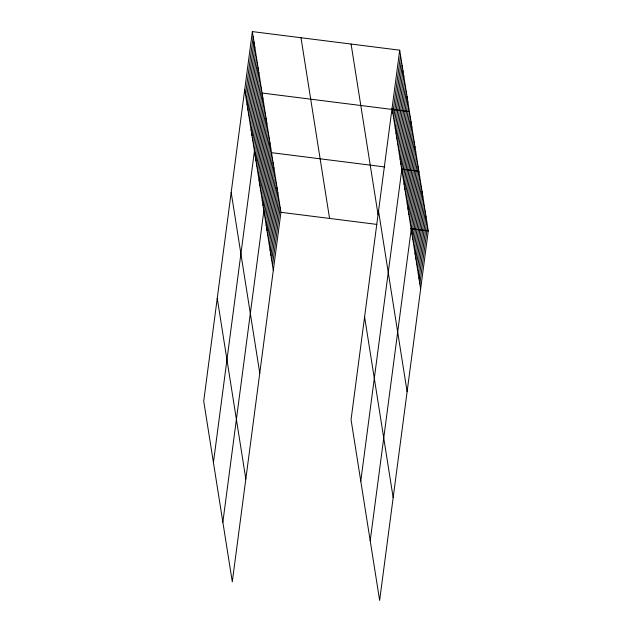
<?xml version="1.0" encoding="UTF-8"?>
<svg xmlns="http://www.w3.org/2000/svg" width="632" height="632" viewBox="0 0 632 632"><rect width="100%" height="100%" fill="white"/><g stroke="black" fill="none" stroke-linecap="round" stroke-linejoin="round"><path stroke-width="0.95" d="M252.358 31.6L203.717 401.107L232.292 581.819L280.94 212.312L252.358 31.6L399.708 50.181L428.283 230.893L379.642 600.4L351.06 419.688L399.708 50.181M245.532 94.768L253.171 36.719M246.338 99.888L253.977 41.838M247.144 105.007L254.791 46.958M247.957 110.126L255.597 52.077M248.763 115.245L256.41 57.204M249.577 120.364L257.216 62.323M250.383 125.492L258.03 67.442M251.196 130.611L258.836 72.561M252.002 135.73L259.649 77.681M252.816 140.849L260.455 82.8M253.622 145.968L261.269 87.919M213.426 462.553L262.075 93.038L409.425 111.627L360.777 481.134M255.217 156.057L262.865 98.007M256.007 161.026L263.647 102.977M256.79 165.995L264.437 107.946M257.579 170.964L265.219 112.923M258.362 175.933L266.009 117.892M259.152 180.902L266.791 122.861M259.934 185.879L267.581 127.83M260.724 190.848L268.363 132.799M261.506 195.817L269.145 137.768M262.296 200.786L269.935 142.737M263.078 205.756L270.717 147.706M222.859 522.182L271.507 152.675L384.817 166.966M264.65 215.694L272.289 157.645M265.432 220.663L273.079 162.614M266.222 225.632L273.861 167.583M267.004 230.601L274.651 172.552M267.794 235.57L275.433 177.521M268.576 240.539L276.224 182.49M269.366 245.508L277.006 187.459M270.148 250.477L277.796 192.428M270.938 255.447L278.578 197.397M271.721 260.416L279.368 202.366M272.51 265.385L280.15 207.343M392.875 113.349L400.522 55.3M393.689 118.468L401.328 60.419M394.494 123.588L402.142 65.546M395.308 128.707L402.947 70.666M396.114 133.834L403.761 75.785M396.928 138.953L404.567 80.904M397.733 144.072L405.381 86.023M398.547 149.191L406.186 91.142M399.353 154.311L407 96.261M400.167 159.43L407.806 101.381M400.972 164.549L408.62 106.5M402.568 174.637L410.215 116.596M403.358 179.607L410.998 121.565M404.14 184.584L411.788 126.534M404.93 189.553L412.57 131.503M405.712 194.522L413.352 136.472M406.502 199.491L414.142 141.442M407.284 204.46L414.924 146.411M408.075 209.429L415.714 151.38M408.857 214.398L416.496 156.349M409.639 219.367L417.286 161.318M410.429 224.336L418.068 166.287M370.21 540.763L418.858 171.256L401.352 169.052M412.001 234.275L419.64 176.225M412.783 239.244L420.43 181.194M413.573 244.213L421.212 186.163M414.355 249.182L422.002 191.133M415.145 254.151L422.784 196.102M415.927 259.12L423.574 201.071M416.717 264.089L424.356 206.048M417.499 269.058L425.146 211.017M418.289 274.027L425.928 215.986M419.071 278.996L426.711 220.955M419.861 283.973L427.501 225.924M280.94 212.312L376.767 224.392M410.784 228.681L428.283 230.893M392.069 108.23L420.643 288.942M378.536 211.009L407.111 391.722M351.084 44.05L378.086 214.817M364.593 316.909L393.167 497.621M300.99 37.73L329.564 218.443M244.718 89.649L273.293 270.354M231.186 192.428L259.76 373.141M217.242 298.328L245.824 479.032"/></g></svg>
